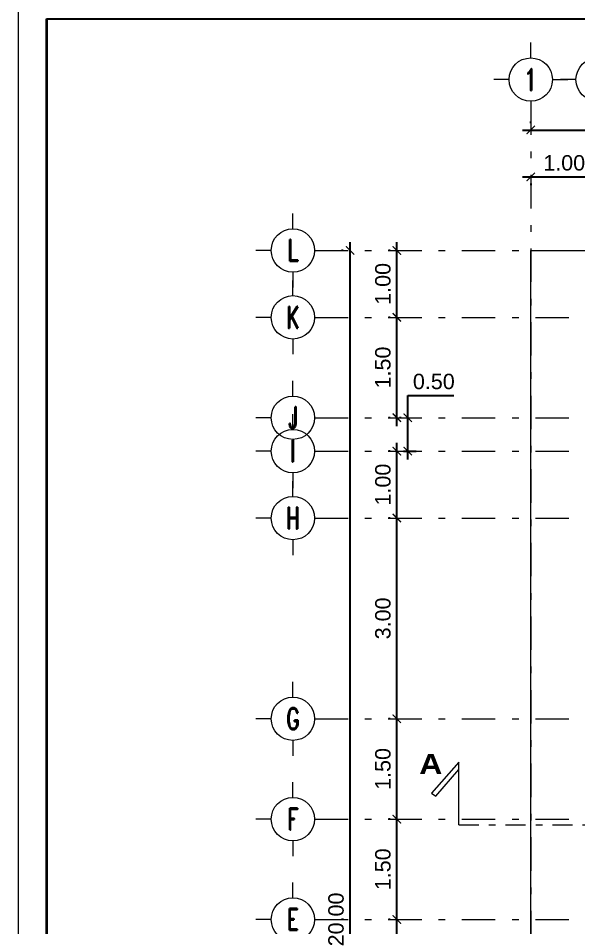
# Model space of a CAD drawing. Header units: millimetres. Extents: x -667 to -468, y -723 to -475.
# Drawn here: x -666.81 to -658.43, y -542.4 to -528.8 of the extents above; entities that cross this region are included whole.
import ezdxf
from ezdxf.enums import TextEntityAlignment as Align

# ---------------------------------------------------------------- set-up
doc = ezdxf.new("R2010")
doc.units = ezdxf.units.MM
doc.linetypes.add('CENTER', pattern=[2, 1.25, -0.25, 0.25, -0.25])
doc.linetypes.add('DASHDOT', pattern=[1, 0.5, -0.25, 0, -0.25])
doc.layers.get('0').update_dxf_attribs({"lineweight": 9})
doc.layers.get('Defpoints').update_dxf_attribs({"lineweight": 0})
for name, color, linetype, lineweight in [('dinding', 36, 'Continuous', 9), ('GRID', 250, 'CENTER', 0), ('NOT-AS1', 2, 'Continuous', 5), ('NOT-AS2', 5, 'Continuous', 5), ('NOTASI', 250, 'Continuous', 5)]:
    doc.layers.add(name, color=color, linetype=linetype, lineweight=lineweight)
doc.layers.add('KOP', color=1, linetype='Continuous')
doc.styles.get("Standard").update_dxf_attribs({"font": 'arial.ttf'})
doc.styles.add('SUBTITLE-200', font='ROMAND.shx', dxfattribs={"width": 0.7, "height": 600})
doc.dimstyles.new('Copy of 1-100', dxfattribs={"dimtxt": 0.23, "dimasz": 0.125, "dimexe": 0.125, "dimexo": 0.1, "dimgap": 0.09, "dimtad": 1, "dimtoh": 1, "dimzin": 0, "dimdsep": 46, "dimtxsty": 'Standard', "dimblk": 'ARCHTICK', "dimcen": 0.09, "dimdle": 0.125, "dimclrt": 2, "dimadec": 0, "dimazin": 0, "dimtfac": 1, "dimtofl": 0, "dimtmove": 0, "dimatfit": 3, "dimldrblk": 'ARCHTICK', "dimfxl": 1, "dimtolj": 1, "dimtzin": 0, "dimarcsym": 0})

# ---------------------------------------------------------------- blocks, each defined once
blk = doc.blocks.new('EW2433')
at = {"layer": 'Defpoints'}
blk.add_line((482.7963, -195.7493), (482.7963, -209.9267), dxfattribs=at)
at = {"layer": 'KOP', "color": 11, "ltscale": 0.1}
for p, q in [((483.0215, -209.5956), (483.0215, -195.9497)), ((483.0215, -195.9497), (500.4465, -195.9497)), ((483.0239, -195.9522), (483.0239, -209.5931)), ((500.4441, -195.9522), (483.0239, -195.9522))]:
    blk.add_line(p, q, dxfattribs=at)
blk = doc.blocks.new('GRID')
at = {"layer": 'NOT-AS1', "color": 11}
for points in [[(0, 800), (0, 1365)], [(-800, 0), (-1365, 0)], [(800, 0), (1365, 0)], [(0, -800), (0, -1365)]]:
    blk.add_lwpolyline(points, dxfattribs=at)
blk.add_circle((0, 0), 800, dxfattribs=at)
at = {"layer": 'NOT-AS2', "width": 0.75, "flags": 12}
blk.add_attdef('AS', text='', height=700, dxfattribs=at).set_placement((0, 0), align=Align.MIDDLE_CENTER)
blk = doc.blocks.new('_ArchTick')
at = {"color": 0, "linetype": 'ByBlock', "const_width": 0.15}
blk.add_lwpolyline([(-0.5, -0.5), (0.5, 0.5)], dxfattribs=at)
blk = doc.blocks.new('*D708')
at = {"layer": 'Defpoints', "color": 0}
for p in [(-661.148, -542.271), (-661.148, -542.271), (-661.148, -546.271)]:
    blk.add_point(p, dxfattribs=at)
at = {"layer": 'NOTASI', "color": 0, "lineweight": -2}
for p, q in [((-661.148, -546.396), (-661.148, -542.146)), ((-661.248, -542.271), (-661.273, -542.271)), ((-661.248, -546.271), (-661.273, -546.271))]:
    blk.add_line(p, q, dxfattribs=at)
at = {"layer": 'NOTASI', "color": 0, "lineweight": -2, "xscale": 0.125, "yscale": 0.125, "zscale": 0.125}
for p, rotation in [((-661.148, -542.271), 90), ((-661.148, -546.271), 270)]:
    blk.add_blockref('_ArchTick', p, dxfattribs=dict(at, rotation=rotation))
at = {"layer": 'NOTASI', "color": 2, "insert": (-661.356, -544.271), "char_height": 0.23, "attachment_point": 5, "rotation": 90}
blk.add_mtext('\\A1;4.00', dxfattribs=at)
blk = doc.blocks.new('*D709')
at = {"layer": 'Defpoints', "color": 0}
for p in [(-661.148, -540.771), (-661.148, -540.771), (-661.148, -542.271)]:
    blk.add_point(p, dxfattribs=at)
at = {"layer": 'NOTASI', "color": 0, "lineweight": -2}
for p, q in [((-661.148, -542.396), (-661.148, -540.646)), ((-661.248, -540.771), (-661.273, -540.771)), ((-661.248, -542.271), (-661.273, -542.271))]:
    blk.add_line(p, q, dxfattribs=at)
at = {"layer": 'NOTASI', "color": 0, "lineweight": -2, "xscale": 0.125, "yscale": 0.125, "zscale": 0.125}
for p, rotation in [((-661.148, -540.771), 90), ((-661.148, -542.271), 270)]:
    blk.add_blockref('_ArchTick', p, dxfattribs=dict(at, rotation=rotation))
at = {"layer": 'NOTASI', "color": 2, "insert": (-661.356, -541.521), "char_height": 0.23, "attachment_point": 5, "rotation": 90}
blk.add_mtext('\\A1;1.50', dxfattribs=at)
blk = doc.blocks.new('*D710')
at = {"layer": 'Defpoints', "color": 0}
for p in [(-661.148, -539.271), (-661.148, -539.271), (-661.148, -540.771)]:
    blk.add_point(p, dxfattribs=at)
at = {"layer": 'NOTASI', "color": 0, "lineweight": -2}
for p, q in [((-661.148, -540.896), (-661.148, -539.146)), ((-661.248, -539.271), (-661.273, -539.271)), ((-661.248, -540.771), (-661.273, -540.771))]:
    blk.add_line(p, q, dxfattribs=at)
at = {"layer": 'NOTASI', "color": 0, "lineweight": -2, "xscale": 0.125, "yscale": 0.125, "zscale": 0.125}
for p, rotation in [((-661.148, -539.271), 90), ((-661.148, -540.771), 270)]:
    blk.add_blockref('_ArchTick', p, dxfattribs=dict(at, rotation=rotation))
at = {"layer": 'NOTASI', "color": 2, "insert": (-661.356, -540.021), "char_height": 0.23, "attachment_point": 5, "rotation": 90}
blk.add_mtext('\\A1;1.50', dxfattribs=at)
blk = doc.blocks.new('*D711')
at = {"layer": 'Defpoints', "color": 0}
for p in [(-661.148, -536.271), (-661.148, -536.271), (-661.148, -539.271)]:
    blk.add_point(p, dxfattribs=at)
at = {"layer": 'NOTASI', "color": 0, "lineweight": -2}
for p, q in [((-661.148, -539.396), (-661.148, -536.146)), ((-661.248, -536.271), (-661.273, -536.271)), ((-661.248, -539.271), (-661.273, -539.271))]:
    blk.add_line(p, q, dxfattribs=at)
at = {"layer": 'NOTASI', "color": 0, "lineweight": -2, "xscale": 0.125, "yscale": 0.125, "zscale": 0.125}
for p, rotation in [((-661.148, -536.271), 90), ((-661.148, -539.271), 270)]:
    blk.add_blockref('_ArchTick', p, dxfattribs=dict(at, rotation=rotation))
at = {"layer": 'NOTASI', "color": 2, "insert": (-661.356, -537.771), "char_height": 0.23, "attachment_point": 5, "rotation": 90}
blk.add_mtext('\\A1;3.00', dxfattribs=at)
blk = doc.blocks.new('*D712')
at = {"layer": 'Defpoints', "color": 0}
for p in [(-661.148, -535.271), (-661.148, -535.271), (-661.148, -536.271)]:
    blk.add_point(p, dxfattribs=at)
at = {"layer": 'NOTASI', "color": 0, "lineweight": -2}
for p, q in [((-661.248, -535.271), (-661.273, -535.271)), ((-661.148, -536.396), (-661.148, -535.146)), ((-661.248, -536.271), (-661.273, -536.271))]:
    blk.add_line(p, q, dxfattribs=at)
at = {"layer": 'NOTASI', "color": 0, "lineweight": -2, "xscale": 0.125, "yscale": 0.125, "zscale": 0.125}
for p, rotation in [((-661.148, -535.271), 90), ((-661.148, -536.271), 270)]:
    blk.add_blockref('_ArchTick', p, dxfattribs=dict(at, rotation=rotation))
at = {"layer": 'NOTASI', "color": 2, "insert": (-661.356, -535.771), "char_height": 0.23, "attachment_point": 5, "rotation": 90}
blk.add_mtext('\\A1;1.00', dxfattribs=at)
blk = doc.blocks.new('*D713')
at = {"layer": 'Defpoints', "color": 0}
for p in [(-661.148, -533.271), (-661.148, -533.271), (-661.148, -534.771)]:
    blk.add_point(p, dxfattribs=at)
at = {"layer": 'NOTASI', "color": 0, "lineweight": -2}
for p, q in [((-661.148, -534.896), (-661.148, -533.146)), ((-661.248, -533.271), (-661.273, -533.271)), ((-661.248, -534.771), (-661.273, -534.771))]:
    blk.add_line(p, q, dxfattribs=at)
at = {"layer": 'NOTASI', "color": 0, "lineweight": -2, "xscale": 0.125, "yscale": 0.125, "zscale": 0.125}
for p, rotation in [((-661.148, -533.271), 90), ((-661.148, -534.771), 270)]:
    blk.add_blockref('_ArchTick', p, dxfattribs=dict(at, rotation=rotation))
at = {"layer": 'NOTASI', "color": 2, "insert": (-661.356, -534.021), "char_height": 0.23, "attachment_point": 5, "rotation": 90}
blk.add_mtext('\\A1;1.50', dxfattribs=at)
blk = doc.blocks.new('*D714')
at = {"layer": 'Defpoints', "color": 0}
for p in [(-661.848, -532.271), (-661.848, -532.271), (-661.648, -552.271)]:
    blk.add_point(p, dxfattribs=at)
at = {"layer": 'NOTASI', "color": 0, "lineweight": -2}
for p, q in [((-661.848, -552.396), (-661.848, -532.146)), ((-661.948, -532.271), (-661.973, -532.271)), ((-661.748, -552.271), (-661.973, -552.271))]:
    blk.add_line(p, q, dxfattribs=at)
at = {"layer": 'NOTASI', "color": 0, "lineweight": -2, "xscale": 0.125, "yscale": 0.125, "zscale": 0.125}
for p, rotation in [((-661.848, -532.271), 90), ((-661.848, -552.271), 270)]:
    blk.add_blockref('_ArchTick', p, dxfattribs=dict(at, rotation=rotation))
at = {"layer": 'NOTASI', "color": 2, "insert": (-662.056, -542.271), "char_height": 0.23, "attachment_point": 5, "rotation": 90}
blk.add_mtext('\\A1;20.00', dxfattribs=at)
blk = doc.blocks.new('*D715')
at = {"layer": 'Defpoints', "color": 0}
for p in [(-659.148, -531.171), (-658.148, -531.171), (-658.148, -531.171)]:
    blk.add_point(p, dxfattribs=at)
at = {"layer": 'NOTASI', "color": 0, "lineweight": -2}
for p, q in [((-658.148, -531.071), (-658.148, -531.046)), ((-659.273, -531.171), (-658.023, -531.171)), ((-659.148, -531.271), (-659.148, -531.296))]:
    blk.add_line(p, q, dxfattribs=at)
at = {"layer": 'NOTASI', "color": 0, "lineweight": -2, "xscale": 0.125, "yscale": 0.125, "zscale": 0.125, "rotation": 180}
blk.add_blockref('_ArchTick', (-659.148, -531.171), dxfattribs=at)
at = {"layer": 'NOTASI', "color": 0, "lineweight": -2, "xscale": 0.125, "yscale": 0.125, "zscale": 0.125}
blk.add_blockref('_ArchTick', (-658.148, -531.171), dxfattribs=at)
at = {"layer": 'NOTASI', "color": 2, "insert": (-658.648, -530.963), "char_height": 0.23, "attachment_point": 5}
blk.add_mtext('\\A1;1.00', dxfattribs=at)
blk = doc.blocks.new('*D716')
at = {"layer": 'Defpoints', "color": 0}
for p in [(-659.148, -530.471), (-641.148, -530.471), (-641.148, -530.471)]:
    blk.add_point(p, dxfattribs=at)
at = {"layer": 'NOTASI', "color": 0, "lineweight": -2}
for p, q in [((-659.148, -530.371), (-659.148, -530.346)), ((-641.148, -530.371), (-641.148, -530.346)), ((-659.273, -530.471), (-641.023, -530.471))]:
    blk.add_line(p, q, dxfattribs=at)
at = {"layer": 'NOTASI', "color": 0, "lineweight": -2, "xscale": 0.125, "yscale": 0.125, "zscale": 0.125, "rotation": 180}
blk.add_blockref('_ArchTick', (-659.148, -530.471), dxfattribs=at)
at = {"layer": 'NOTASI', "color": 0, "lineweight": -2, "xscale": 0.125, "yscale": 0.125, "zscale": 0.125}
blk.add_blockref('_ArchTick', (-641.148, -530.471), dxfattribs=at)
at = {"layer": 'NOTASI', "color": 2, "insert": (-650.148, -530.263), "char_height": 0.23, "attachment_point": 5}
blk.add_mtext('\\A1;18.00', dxfattribs=at)
blk = doc.blocks.new('*D742')
at = {"layer": 'Defpoints', "color": 0}
for p in [(-660.985, -534.771), (-660.985, -534.771), (-661.148, -535.271)]:
    blk.add_point(p, dxfattribs=at)
at = {"layer": 'NOTASI', "color": 0, "lineweight": -2}
for p, q in [((-660.985, -534.771), (-660.985, -534.438)), ((-660.985, -534.438), (-660.298, -534.438)), ((-661.085, -534.771), (-661.11, -534.771)), ((-660.985, -535.396), (-660.985, -534.771)), ((-661.048, -535.271), (-660.86, -535.271))]:
    blk.add_line(p, q, dxfattribs=at)
at = {"layer": 'NOTASI', "color": 0, "lineweight": -2, "xscale": 0.125, "yscale": 0.125, "zscale": 0.125}
for p, rotation in [((-660.985, -534.771), 90), ((-660.985, -535.271), 270)]:
    blk.add_blockref('_ArchTick', p, dxfattribs=dict(at, rotation=rotation))
at = {"layer": 'NOTASI', "color": 2, "insert": (-660.596, -534.231), "char_height": 0.23, "attachment_point": 5}
blk.add_mtext('\\A1;0.50', dxfattribs=at)
blk = doc.blocks.new('*D743')
at = {"layer": 'Defpoints', "color": 0}
for p in [(-661.148, -532.271), (-661.148, -532.271), (-661.148, -533.271)]:
    blk.add_point(p, dxfattribs=at)
at = {"layer": 'NOTASI', "color": 0, "lineweight": -2}
for p, q in [((-661.148, -533.396), (-661.148, -532.146)), ((-661.248, -532.271), (-661.273, -532.271)), ((-661.248, -533.271), (-661.273, -533.271))]:
    blk.add_line(p, q, dxfattribs=at)
at = {"layer": 'NOTASI', "color": 0, "lineweight": -2, "xscale": 0.125, "yscale": 0.125, "zscale": 0.125}
for p, rotation in [((-661.148, -532.271), 90), ((-661.148, -533.271), 270)]:
    blk.add_blockref('_ArchTick', p, dxfattribs=dict(at, rotation=rotation))
at = {"layer": 'NOTASI', "color": 2, "insert": (-661.356, -532.771), "char_height": 0.23, "attachment_point": 5, "rotation": 90}
blk.add_mtext('\\A1;1.00', dxfattribs=at)

msp = doc.modelspace()

# ---------------------------------------------------------------- linework, layer by layer
at = {"color": 1, "linetype": 'DASHDOT', "lineweight": 20, "ltscale": 0.6}
msp.add_line((-660.224, -540.856), (-640.268, -540.856), dxfattribs=at)
at = {"color": 1, "ltscale": 0.6}
msp.add_lwpolyline([(-660.224, -540.856), (-660.224, -539.921), (-660.63, -540.385), (-660.564, -540.43), (-660.224, -540.031)], dxfattribs=at)
at = {"layer": 'dinding', "ltscale": 0.01}
for p, q in [((-659.148, -552.271), (-659.148, -532.271)), ((-659.148, -532.271), (-658.148, -532.271))]:
    msp.add_line(p, q, dxfattribs=at)
at = {"layer": 'GRID', "linetype": 'DASHDOT', "lineweight": 0}
for p, q in [((-659.148, -530.042), (-659.148, -553.615)), ((-662.377, -532.271), (-637.628, -532.271)), ((-662.377, -533.271), (-637.628, -533.271)), ((-662.377, -534.771), (-637.628, -534.771)), ((-662.377, -535.271), (-637.628, -535.271)), ((-662.377, -536.271), (-637.628, -536.271)), ((-662.377, -539.271), (-637.628, -539.271)), ((-662.377, -540.771), (-653.148, -540.771)), ((-662.377, -542.271), (-637.628, -542.271))]:
    msp.add_line(p, q, dxfattribs=at)

# ---------------------------------------------------------------- block references
at = {"xscale": 1.875, "yscale": 1.875, "zscale": 1.875}
msp.add_blockref('EW2433', (-1572.049, -161.405), dxfattribs=at)
at = {"layer": 'NOT-AS2'}
ref = msp.add_blockref('GRID', (-659.148, -529.718), dxfattribs=dict(at, xscale=0.0004050000000825093, yscale=0.0004050000000825093, zscale=0.0004050000000825093))
ref.add_attrib('AS', '1', dxfattribs={"height": 0.324, "style": 'SUBTITLE-200', "width": 0.7, "flags": 12}).set_placement((-659.148, -529.718), align=Align.MIDDLE_CENTER)
ref = msp.add_blockref('GRID', (-658.148, -529.718), dxfattribs=dict(at, xscale=0.0004050000000825093, yscale=0.0004050000000825093, zscale=0.0004050000000825093))
ref.add_attrib('AS', '2', dxfattribs={"height": 0.324, "style": 'SUBTITLE-200', "width": 0.7, "flags": 12}).set_placement((-658.148, -529.718), align=Align.MIDDLE_CENTER)
ref = msp.add_blockref('GRID', (-662.701, -532.271), dxfattribs=dict(at, xscale=0.0004050000000825093, yscale=0.0004050000000825093, zscale=0.0004050000000825093))
ref.add_attrib('AS', 'L', dxfattribs={"height": 0.324, "style": 'SUBTITLE-200', "width": 0.7, "flags": 12}).set_placement((-662.701, -532.271), align=Align.MIDDLE_CENTER)
ref = msp.add_blockref('GRID', (-662.701, -533.271), dxfattribs=dict(at, xscale=0.0004050000000825093, yscale=0.0004050000000825093, zscale=0.0004050000000825093))
ref.add_attrib('AS', 'K', dxfattribs={"height": 0.324, "style": 'SUBTITLE-200', "width": 0.7, "flags": 12}).set_placement((-662.701, -533.271), align=Align.MIDDLE_CENTER)
ref = msp.add_blockref('GRID', (-662.701, -534.771), dxfattribs=dict(at, xscale=0.0004050000000825093, yscale=0.0004050000000825093, zscale=0.0004050000000825093))
ref.add_attrib('AS', 'J', dxfattribs={"height": 0.324, "style": 'SUBTITLE-200', "width": 0.7, "flags": 12}).set_placement((-662.701, -534.771), align=Align.MIDDLE_CENTER)
ref = msp.add_blockref('GRID', (-662.701, -535.271), dxfattribs=dict(at, xscale=0.0004050000000825093, yscale=0.0004050000000825093, zscale=0.0004050000000825093))
ref.add_attrib('AS', 'I', dxfattribs={"height": 0.324, "style": 'SUBTITLE-200', "width": 0.7, "flags": 12}).set_placement((-662.701, -535.271), align=Align.MIDDLE_CENTER)
ref = msp.add_blockref('GRID', (-662.701, -536.271), dxfattribs=dict(at, xscale=0.0004050000000825093, yscale=0.0004050000000825093, zscale=0.0004050000000825093))
ref.add_attrib('AS', 'H', dxfattribs={"height": 0.324, "style": 'SUBTITLE-200', "width": 0.7, "flags": 12}).set_placement((-662.701, -536.271), align=Align.MIDDLE_CENTER)
ref = msp.add_blockref('GRID', (-662.701, -539.271), dxfattribs=dict(at, xscale=0.0004050000000825093, yscale=0.0004050000000825093, zscale=0.0004050000000825093))
ref.add_attrib('AS', 'G', dxfattribs={"height": 0.324, "style": 'SUBTITLE-200', "width": 0.7, "flags": 12}).set_placement((-662.701, -539.271), align=Align.MIDDLE_CENTER)
ref = msp.add_blockref('GRID', (-662.701, -540.771), dxfattribs=dict(at, xscale=0.0004050000000825093, yscale=0.0004050000000825093, zscale=0.0004050000000825093))
ref.add_attrib('AS', 'F', dxfattribs={"height": 0.324, "style": 'SUBTITLE-200', "width": 0.7, "flags": 12}).set_placement((-662.701, -540.771), align=Align.MIDDLE_CENTER)
ref = msp.add_blockref('GRID', (-662.701, -542.271), dxfattribs=dict(at, xscale=0.0004050000000825093, yscale=0.0004050000000825093, zscale=0.0004050000000825093))
ref.add_attrib('AS', 'E', dxfattribs={"height": 0.324, "style": 'SUBTITLE-200', "width": 0.7, "flags": 12}).set_placement((-662.701, -542.271), align=Align.MIDDLE_CENTER)

# ---------------------------------------------------------------- texts
at = {"color": 1, "ltscale": 0.6, "insert": (-660.468, -539.798), "char_height": 0.3, "width": 0.88165, "attachment_point": 3}
msp.add_mtext('{\\fArial Black|b0|i0|c0|p34;A}', dxfattribs=at)

# ---------------------------------------------------------------- dimensions: what is measured, and where the dimension line sits
at = {"layer": 'NOTASI'}
for base, p1, p2, picture, middle in [((-641.148, -530.471), (-659.148, -530.471), (-641.148, -530.471), '*D716', (-650.148, -530.263)), ((-658.148, -531.171), (-659.148, -531.171), (-658.148, -531.171), '*D715', (-658.648, -530.963))]:
    dim = msp.add_linear_dim(base=base, p1=p1, p2=p2, dimstyle='Copy of 1-100', dxfattribs=at)
    dim.commit()
    dim.dimension.update_dxf_attribs({"geometry": picture, "text_midpoint": middle})
for base, p1, p2, picture, middle in [((-661.848, -532.271), (-661.648, -552.271), (-661.848, -532.271), '*D714', (-662.056, -542.271)), ((-661.148, -532.271), (-661.148, -533.271), (-661.148, -532.271), '*D743', (-661.356, -532.771)), ((-661.148, -533.271), (-661.148, -534.771), (-661.148, -533.271), '*D713', (-661.356, -534.021)), ((-661.148, -535.271), (-661.148, -536.271), (-661.148, -535.271), '*D712', (-661.356, -535.771)), ((-661.148, -536.271), (-661.148, -539.271), (-661.148, -536.271), '*D711', (-661.356, -537.771)), ((-661.148, -539.271), (-661.148, -540.771), (-661.148, -539.271), '*D710', (-661.356, -540.021)), ((-661.148, -540.771), (-661.148, -542.271), (-661.148, -540.771), '*D709', (-661.356, -541.521)), ((-661.148, -542.271), (-661.148, -546.271), (-661.148, -542.271), '*D708', (-661.356, -544.271))]:
    dim = msp.add_linear_dim(base=base, p1=p1, p2=p2, angle=90, dimstyle='Copy of 1-100', dxfattribs=at)
    dim.commit()
    dim.dimension.update_dxf_attribs({"geometry": picture, "text_midpoint": middle})
dim = msp.add_linear_dim(base=(-660.985, -534.771), p1=(-661.148, -535.271), p2=(-660.985, -534.771), angle=90, dimstyle='Copy of 1-100', dxfattribs=at)
dim.commit()
dim.dimension.update_dxf_attribs({"geometry": '*D742', "text_midpoint": (-660.596, -534.438), "dimtype": 160})

doc.saveas('drawing.dxf')
